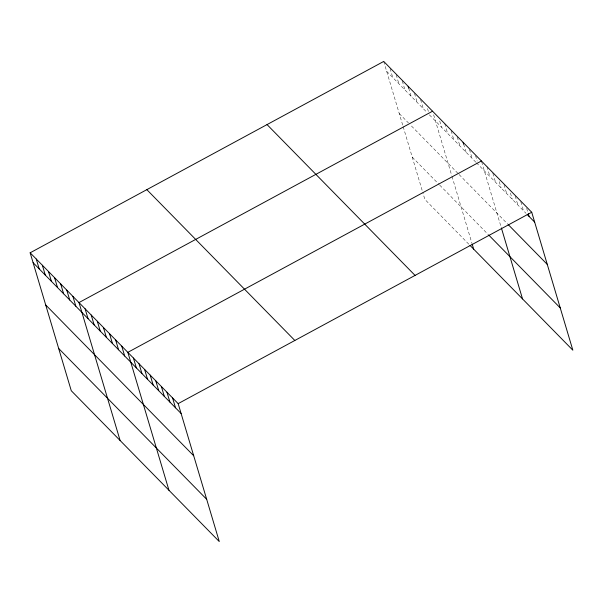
<?xml version="1.0" encoding="UTF-8"?>
<svg xmlns="http://www.w3.org/2000/svg" width="603" height="603" viewBox="0 0 603 603"><rect width="100%" height="100%" fill="white"/><g stroke="black" fill="none" stroke-linecap="round" stroke-linejoin="round"><path stroke-width="0.45" stroke-dasharray="3.02 2.26" d="M386.659 71.312L426.954 112.377M429.396 114.864L475.805 162.147M476.415 162.765L525.974 213.274M399.261 113.575L408.419 122.906M411.472 126.019L458.484 173.92M459.094 174.546L507.507 223.879M412.241 157.119L439.105 184.488M439.715 185.113L487.948 234.266M468.802 244.17L424.836 199.374L422.824 192.613M526.668 208.359L528.009 212.844M520.811 201.764L523.487 210.741M515.218 196.065L517.894 205.043M510.432 193.058L512.309 199.344M504.04 184.669L506.716 193.646M499.246 181.661L501.123 187.948M492.855 173.272L495.53 182.249M486.998 166.677L489.938 176.551M481.669 161.875L501.101 227.052M475.563 155.657L477.169 161.046M469.458 149.431L472.141 158.416M463.624 144.109L466.036 152.19M457.247 136.994L459.931 145.971M451.142 130.768L453.825 139.753M444.773 123.653L447.72 133.527M439.738 121.022L441.615 127.308M433.632 114.796L451.737 175.541M452.001 176.408L471.923 243.235M427.527 108.578L428.597 112.166M420.615 99.661L423.291 108.646M414.51 93.442L417.186 102.42M408.676 88.113L411.08 96.201M402.299 80.998L404.975 89.975M396.194 74.78L398.869 83.757M390.088 68.554L392.764 77.538M383.719 61.438L402.894 125.763M403.158 126.638L422.319 190.925"/><path stroke-width="0.9" d="M30.15 252.8L178.164 403.626L219.281 541.562L71.275 390.744L30.15 252.8L383.719 61.438L531.725 212.256L572.85 350.2L470.023 245.413M432.562 111.208L78.993 302.57L120.118 440.514M481.405 160.978L127.836 352.34L168.961 490.284M178.164 403.626L531.725 212.256M527.218 214.54L534.673 222.138M508.133 224.512L547.268 264.4M488.558 234.884L560.255 307.937M267.039 124.587L415.052 275.405M146.831 189.651L294.837 340.469M33.097 262.674L181.104 413.5M45.692 304.937L193.706 455.762M58.672 348.481L206.686 499.307M528.281 213.741L529.08 216.439M501.364 227.919L522.53 298.922M463.089 142.316L463.624 144.109M472.172 244.079L473.687 249.152M408.141 86.319L408.676 88.113M172.571 397.927L175.511 407.801M166.978 392.229L169.925 402.103M161.385 386.531L164.333 396.405M155.793 380.832L158.74 390.706M150.2 375.134L153.147 385.008M144.614 369.435L147.554 379.317M139.022 363.737L141.961 373.619M133.429 358.039L136.376 367.92M121.731 346.122L124.678 355.996M115.625 339.896L118.572 349.778M109.52 333.678L112.467 343.559M103.414 327.459L106.362 337.333M97.309 321.233L100.256 331.115M91.204 315.015L94.151 324.889M85.098 308.789L88.046 318.67M72.888 296.352L75.835 306.226M66.782 290.126L69.729 300.008M60.677 283.907L63.624 293.782M54.572 277.681L57.519 287.563M48.466 271.463L51.413 281.345M42.361 265.245L45.308 275.119M36.255 259.019L39.203 268.9"/></g></svg>
